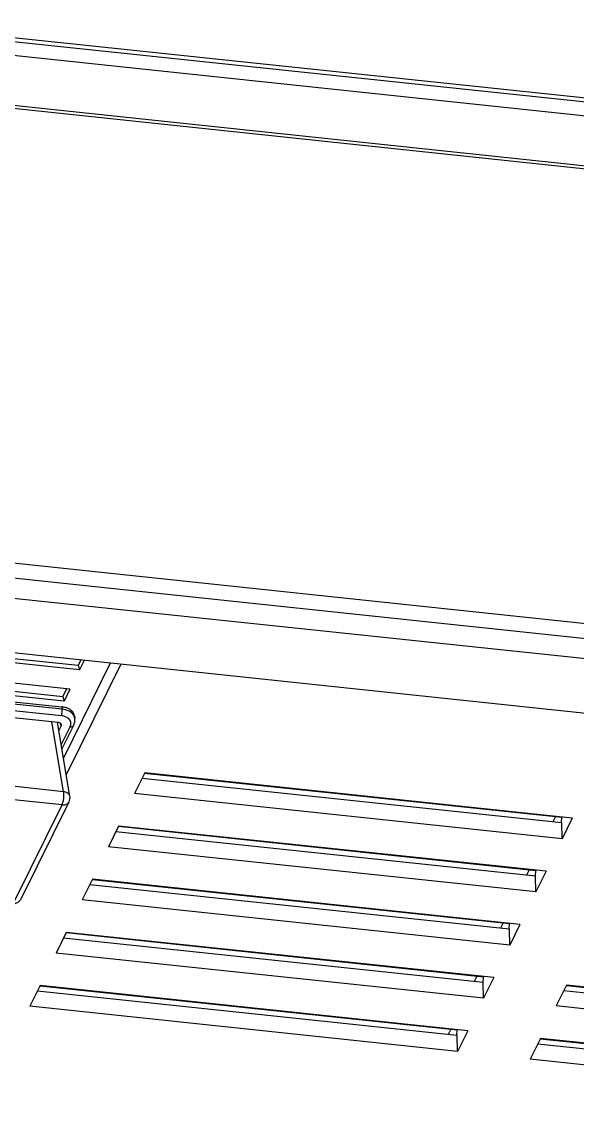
# Model space of a CAD drawing. Header units: millimetres. Extents: x 10368 to 13229, y -13270 to -11269.
# Drawn here: x 12260.8 to 12319.2, y -12657.3 to -12543.6 of the extents above; entities that cross this region are included whole.
import ezdxf

# ---------------------------------------------------------------- set-up
doc = ezdxf.new("R2010")
doc.units = ezdxf.units.MM

# ---------------------------------------------------------------- blocks, each defined once
blk = doc.blocks.new('u59')
at = {"color": 7, "linetype": 'Continuous'}
for p, q in [((205.013, 393.131), (249.964, 388.382)), ((249.171, 386.771), (205.072, 391.431)), ((203.942, 390.958), (248.894, 386.208)), ((248.897, 386.236), (205.035, 390.87)), ((248.894, 386.208), (249.964, 388.382)), ((202.264, 387.548), (247.215, 382.799)), ((256.531, 385.401), (257.601, 387.575)), ((257.601, 387.575), (257.636, 385.877)), ((257.601, 387.575), (302.553, 382.825)), ((246.422, 381.188), (202.323, 385.848)), ((257.661, 385.874), (257.623, 385.314)), ((301.76, 381.215), (257.661, 385.874)), ((258.305, 385.242), (258.582, 385.805)), ((201.194, 385.375), (246.145, 380.625)), ((246.148, 380.653), (202.286, 385.287)), ((256.531, 385.401), (301.482, 380.652)), ((301.485, 380.679), (257.623, 385.314)), ((246.145, 380.625), (247.215, 382.799)), ((301.482, 380.652), (302.553, 382.825)), ((253.782, 379.818), (254.852, 381.992)), ((254.852, 381.992), (254.887, 380.294)), ((254.852, 381.992), (299.804, 377.243)), ((253.782, 379.818), (298.733, 375.069)), ((254.912, 380.291), (254.874, 379.731)), ((299.011, 375.632), (254.912, 380.291)), ((255.556, 379.659), (255.833, 380.222)), ((298.736, 375.096), (254.875, 379.731)), ((251.033, 374.235), (252.103, 376.409)), ((252.103, 376.409), (252.138, 374.711)), ((252.103, 376.409), (297.055, 371.66)), ((298.733, 375.069), (299.804, 377.243)), ((251.033, 374.235), (295.984, 369.486)), ((252.163, 374.708), (252.125, 374.148)), ((295.987, 369.513), (252.126, 374.148)), ((296.262, 370.049), (252.163, 374.708)), ((252.807, 374.076), (253.084, 374.639)), ((56.389, 371.914), (310.434, 345.073)), ((248.284, 368.652), (249.354, 370.826)), ((249.354, 370.826), (249.389, 369.128)), ((249.354, 370.826), (294.306, 366.077)), ((295.984, 369.486), (297.055, 371.66)), ((303.421, 371.489), (298.44, 361.373)), ((304.157, 371.795), (299.176, 361.679)), ((248.284, 368.652), (293.235, 363.903)), ((249.414, 369.125), (249.377, 368.565)), ((293.238, 363.93), (249.377, 368.565)), ((293.513, 364.466), (249.414, 369.125)), ((250.058, 368.493), (250.335, 369.056)), ((307.74, 339.601), (53.695, 366.443)), ((245.535, 363.069), (246.605, 365.243)), ((246.605, 365.243), (246.64, 363.545)), ((246.605, 365.243), (291.557, 360.494)), ((293.235, 363.903), (294.306, 366.077)), ((53.442, 364.386), (307.487, 337.545)), ((245.535, 363.069), (290.487, 358.32)), ((246.665, 363.542), (246.628, 362.982)), ((290.489, 358.347), (246.628, 362.982)), ((290.764, 358.883), (246.665, 363.542)), ((247.309, 362.91), (247.587, 363.473)), ((55.204, 362.629), (306.333, 336.095)), ((299.176, 361.679), (313.537, 360.161)), ((290.487, 358.32), (291.557, 360.494)), ((298.351, 360.765), (299.657, 353.012)), ((299.01, 360.294), (300.251, 352.928)), ((299.01, 360.294), (313.371, 358.777)), ((293.008, 346.914), (298.727, 358.531)), ((294.104, 346.798), (299.022, 356.785)), ((299.183, 355.828), (297.95, 353.324)), ((299.257, 355.386), (298.318, 353.477)), ((299.274, 353.376), (299.514, 353.863)), ((297.863, 352.356), (297.827, 352.603)), ((299.253, 353.214), (299.274, 353.376)), ((299.274, 353.376), (299.343, 353.099)), ((315.616, 351.304), (299.578, 352.999)), ((299.209, 351.388), (299.162, 351.643)), ((299.162, 351.643), (315.199, 349.948)), ((313.656, 349.861), (299.209, 351.388)), ((299.247, 352.325), (315.284, 350.631)), ((298.344, 349.537), (298.96, 350.788)), ((298.695, 349.5), (299.089, 350.3)), ((299.089, 350.3), (298.96, 350.788)), ((298.96, 350.788), (313.363, 349.267)), ((313.443, 348.784), (299.089, 350.3)), ((298.344, 349.537), (312.747, 348.015)), ((296.853, 346.508), (297.343, 347.504)), ((297.203, 346.471), (297.472, 347.016)), ((297.472, 347.016), (297.343, 347.504)), ((297.343, 347.504), (311.746, 345.983)), ((311.826, 345.499), (297.472, 347.016)), ((318.354, 286.712), (69.095, 313.048)), ((69.257, 313.377), (318.515, 287.041)), ((66.976, 308.055), (318.105, 281.522)), ((65.881, 306.725), (319.925, 279.883)), ((66.197, 306.266), (320.242, 279.425))]:
    blk.add_line(p, q, dxfattribs=at)
for centre, start, end in [((304.318, 371.047), 83.96086, 153.83266), ((299.337, 360.931), 153.7847, 189.5618)]:
    blk.add_arc(centre, 1, start, end, dxfattribs=at)
for points, start_tangent, end_tangent in [([(299.176, 361.679), (298.976, 361.682), (298.793, 361.649), (298.636, 361.581), (298.514, 361.481), (298.44, 361.373)], (-0.9944646, 0.1050721), (-0.4424872, -0.8967748)), ([(299.176, 361.679), (299.109, 361.517), (299.053, 361.326), (299.011, 361.116), (298.985, 360.897), (298.976, 360.68), (298.984, 360.475), (299.01, 360.294)], (-0.4417338, -0.8971462), (0.1959228, -0.9806193)), ([(298.351, 360.765), (298.352, 360.761), (298.401, 360.626), (298.498, 360.507), (298.636, 360.409), (298.81, 360.336), (299.01, 360.294)], (0.1659059, -0.9861416), (0.9920841, -0.1255755)), ([(297.857, 353.081), (297.817, 352.839), (297.827, 352.603)], (-0.2603756, -0.9655074), (0.1434806, -0.9896531)), ([(297.827, 352.603), (298.019, 352.174)], (0.1508245, -0.9885606), (0.6207368, -0.784019)), ([(297.95, 353.324), (297.857, 353.081)], (-0.4417338, -0.8971462), (-0.2603756, -0.9655074)), ([(298.318, 353.477), (298.102, 353.454), (297.96, 353.343), (297.95, 353.324)], (-0.9944646, 0.1050721), (-0.4308552, -0.9024211)), ([(298.318, 353.477), (298.237, 353.086)], (-0.4417338, -0.8971462), (0.0892046, -0.9960133)), ([(298.237, 353.086), (298.386, 352.725), (298.744, 352.457), (299.247, 352.325)], (0.0892046, -0.9960133), (0.9944646, -0.1050721)), ([(299.578, 352.999), (299.367, 353.067), (299.256, 353.206), (299.253, 353.214)], (-0.9944646, 0.1050721), (-0.2342872, 0.9721674)), ([(297.863, 352.356), (297.919, 352.151), (298.056, 351.923), (298.262, 351.726), (298.53, 351.567), (298.85, 351.453), (299.209, 351.388)], (0.1441545, -0.9895552), (0.9944646, -0.1050721)), ([(298.019, 352.174), (298.489, 351.821), (299.162, 351.643)], (0.6207368, -0.784019), (0.9944646, -0.1050721)), ([(299.247, 352.325), (299.179, 352.119), (299.148, 351.871), (299.162, 351.643)], (-0.4417338, -0.8971462), (0.1814856, -0.9833936))]:
    blk.add_spline(points, degree=3, dxfattribs=dict(at, start_tangent=start_tangent, end_tangent=end_tangent))

msp = doc.modelspace()

# ---------------------------------------------------------------- block references
at = {"rotation": 180}
msp.add_blockref('u59', (12564.2, -12264.16), dxfattribs=at)

doc.saveas('drawing.dxf')
